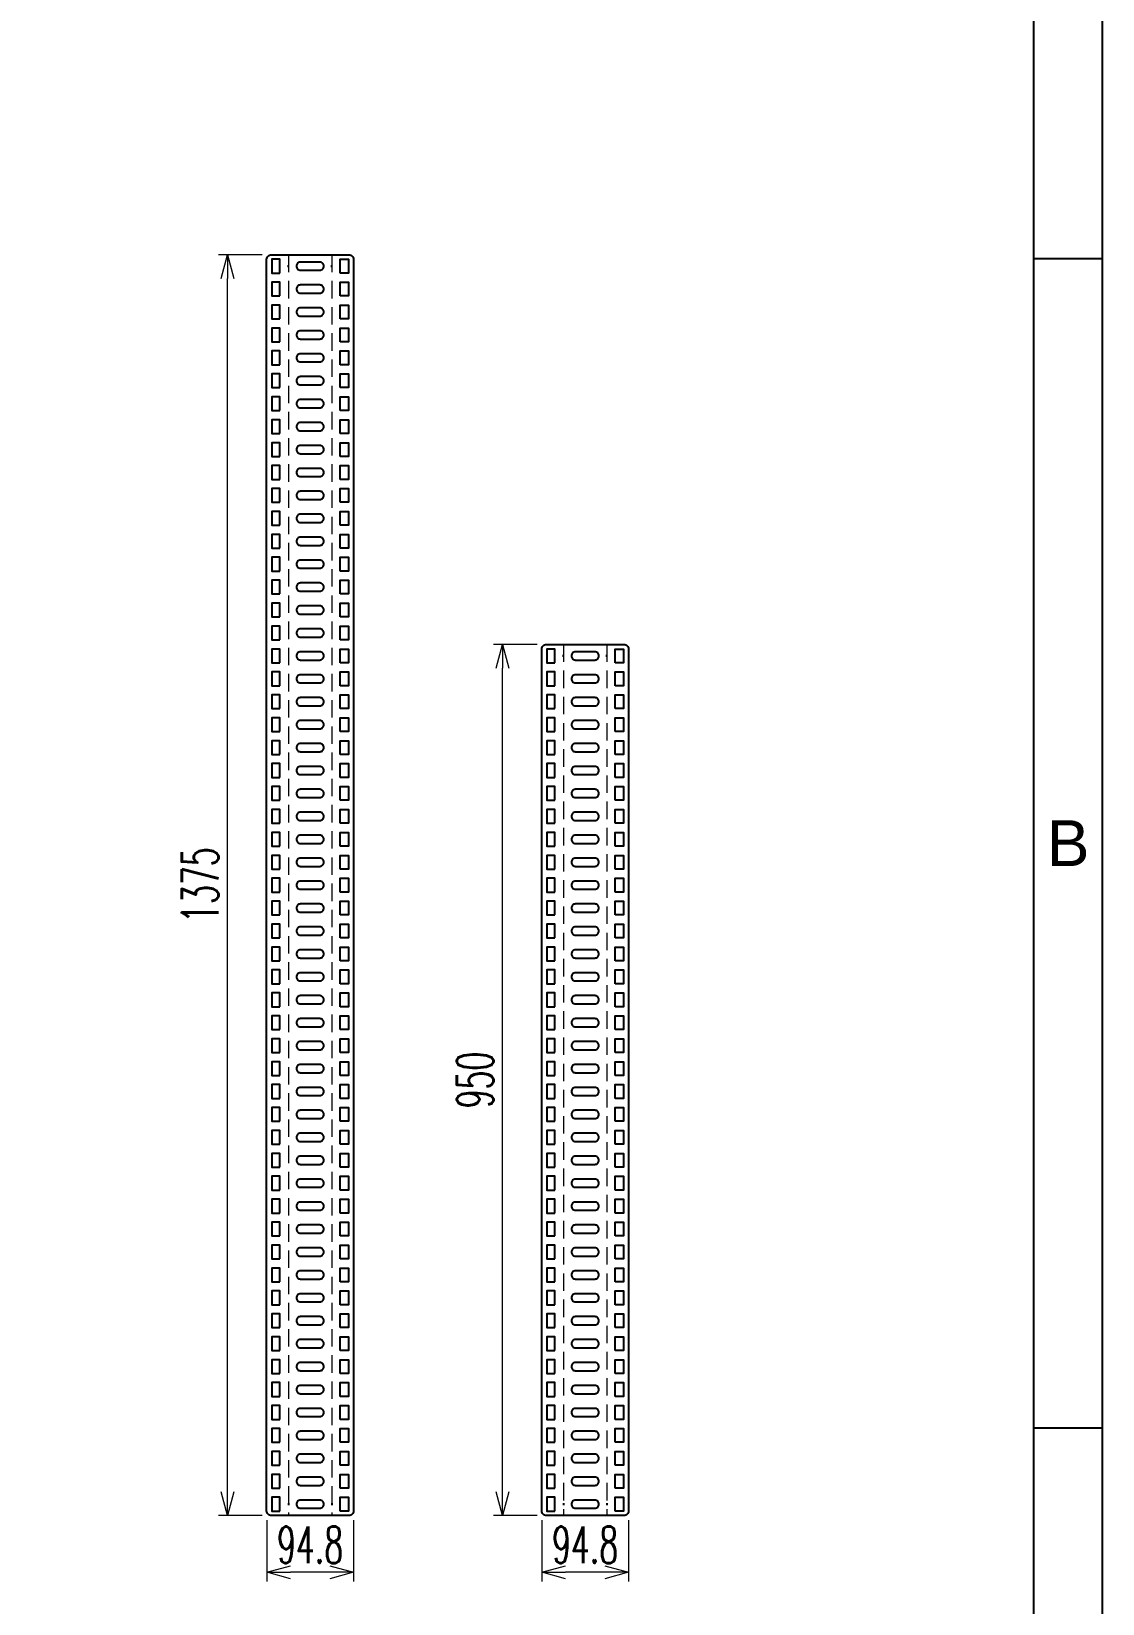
# Model space of a CAD drawing. Header units: millimetres. Extents: x 173893 to 258446, y -176540 to -123824.
# Drawn here: x 251677 to 252846, y -141150 to -139435 of the extents above; entities that cross this region are included whole.
import ezdxf
from ezdxf.enums import TextEntityAlignment as Align

# ---------------------------------------------------------------- set-up
doc = ezdxf.new("R2010")
doc.units = ezdxf.units.MM
doc.header["$LTSCALE"] = 3
doc.linetypes.add('HIDDEN', pattern=[9.525, 6.35, -3.175])
for name, color, linetype in [('@.DM. NÉT CHÍNH', 7, 'Continuous'), ('@.TEXT', 7, 'Continuous'), ('@.VISIBLE', 7, 'Continuous'), ('dim', 7, 'Continuous')]:
    doc.layers.add(name, color=color, linetype=linetype)
doc.layers.add('@.DM. NÉT ĐỨT', color=8, linetype='HIDDEN', lineweight=9)
doc.styles.add('Ann_w01', font='romans.shx', dxfattribs={"width": 0.6, "bigfont": 'chineset.shx'})
doc.styles.add('Arial', font='arial.ttf')
doc.dimstyles.new('Dim 01_SC20', dxfattribs={"dimscale": 20, "dimtxt": 2, "dimasz": 1.3, "dimexe": 0.5, "dimexo": 0.5, "dimgap": 0.5, "dimtad": 1, "dimdec": 1, "dimzin": 12, "dimdsep": 46, "dimtxsty": 'Ann_w01', "dimblk": 'OPEN30', "dimcen": 1.5, "dimclrd": 6, "dimclre": 6, "dimclrt": 3, "dimadec": 1, "dimazin": 3, "dimtm": 1e-09, "dimtfac": 1, "dimtdec": 1, "dimtix": 1, "dimtmove": 0, "dimatfit": 3, "dimldrblk": 'OPEN30', "dimfxl": 1, "dimtolj": 1, "dimlwd": 0, "dimlwe": 0, "dimarcsym": 0})

# ---------------------------------------------------------------- blocks, each defined once
blk = doc.blocks.new('_Open30')
at = {"color": 0, "linetype": 'ByBlock', "lineweight": -2}
for p, q in [((-1, 0.268), (0, 0)), ((0, 0), (-1, -0.268)), ((0, 0), (-1, 0))]:
    blk.add_line(p, q, dxfattribs=at)
blk = doc.blocks.new('*D575')
at = {"layer": 'Defpoints', "color": 0, "transparency": 16777216}
for p in [(252234, -141048.9), (252328.8, -141048.9), (252234, -141115.7)]:
    blk.add_point(p, dxfattribs=at)
at = {"layer": 'dim', "color": 6, "lineweight": 0, "transparency": 16777216}
for p, q in [((252234, -141058.9), (252234, -141125.7)), ((252328.8, -141058.9), (252328.8, -141125.7)), ((252302.8, -141115.7), (252260, -141115.7))]:
    blk.add_line(p, q, dxfattribs=at)
at = {"layer": 'dim', "color": 6, "lineweight": 0, "transparency": 16777216, "xscale": 26, "yscale": 26, "zscale": 26, "rotation": 180}
blk.add_blockref('_Open30', (252234, -141115.7), dxfattribs=at)
at = {"layer": 'dim', "color": 6, "lineweight": 0, "transparency": 16777216, "xscale": 26, "yscale": 26, "zscale": 26}
blk.add_blockref('_Open30', (252328.8, -141115.7), dxfattribs=at)
at = {"layer": 'dim', "color": 3, "transparency": 16777216, "insert": (252281.4, -141085.7), "char_height": 40, "attachment_point": 5, "style": 'Ann_w01'}
blk.add_mtext('\\A1;94.8', dxfattribs=at)
blk = doc.blocks.new('*D576')
at = {"layer": 'Defpoints', "color": 0, "transparency": 16777216}
for p in [(252191.3, -140103.9), (252239, -140103.9), (252239, -141053.9)]:
    blk.add_point(p, dxfattribs=at)
at = {"layer": 'dim', "color": 6, "lineweight": 0, "transparency": 16777216}
for p, q in [((252229, -140103.9), (252181.3, -140103.9)), ((252191.3, -141027.9), (252191.3, -140129.9)), ((252229, -141053.9), (252181.3, -141053.9))]:
    blk.add_line(p, q, dxfattribs=at)
at = {"layer": 'dim', "color": 6, "lineweight": 0, "transparency": 16777216, "xscale": 26, "yscale": 26, "zscale": 26}
for p, rotation in [((252191.3, -140103.9), 90), ((252191.3, -141053.9), 270)]:
    blk.add_blockref('_Open30', p, dxfattribs=dict(at, rotation=rotation))
at = {"layer": 'dim', "color": 3, "transparency": 16777216, "insert": (252161.3, -140578.9), "char_height": 40, "attachment_point": 5, "rotation": 90, "style": 'Ann_w01'}
blk.add_mtext('\\A1;950', dxfattribs=at)
blk = doc.blocks.new('*D579')
at = {"layer": 'Defpoints', "color": 0, "transparency": 16777216}
for p in [(251934, -141048.9), (252028.8, -141048.9), (251934, -141115.7)]:
    blk.add_point(p, dxfattribs=at)
at = {"layer": 'dim', "color": 6, "lineweight": 0, "transparency": 16777216}
for p, q in [((251934, -141058.9), (251934, -141125.7)), ((252028.8, -141058.9), (252028.8, -141125.7)), ((252002.8, -141115.7), (251960, -141115.7))]:
    blk.add_line(p, q, dxfattribs=at)
at = {"layer": 'dim', "color": 6, "lineweight": 0, "transparency": 16777216, "xscale": 26, "yscale": 26, "zscale": 26, "rotation": 180}
blk.add_blockref('_Open30', (251934, -141115.7), dxfattribs=at)
at = {"layer": 'dim', "color": 6, "lineweight": 0, "transparency": 16777216, "xscale": 26, "yscale": 26, "zscale": 26}
blk.add_blockref('_Open30', (252028.8, -141115.7), dxfattribs=at)
at = {"layer": 'dim', "color": 3, "transparency": 16777216, "insert": (251981.4, -141085.7), "char_height": 40, "attachment_point": 5, "style": 'Ann_w01'}
blk.add_mtext('\\A1;94.8', dxfattribs=at)
blk = doc.blocks.new('*D580')
at = {"layer": 'Defpoints', "color": 0, "transparency": 16777216}
for p in [(251891.3, -139678.9), (251939, -139678.9), (251939, -141053.9)]:
    blk.add_point(p, dxfattribs=at)
at = {"layer": 'dim', "color": 6, "lineweight": 0, "transparency": 16777216}
for p, q in [((251929, -139678.9), (251881.3, -139678.9)), ((251891.3, -141027.9), (251891.3, -139704.9)), ((251929, -141053.9), (251881.3, -141053.9))]:
    blk.add_line(p, q, dxfattribs=at)
at = {"layer": 'dim', "color": 6, "lineweight": 0, "transparency": 16777216, "xscale": 26, "yscale": 26, "zscale": 26}
for p, rotation in [((251891.3, -139678.9), 90), ((251891.3, -141053.9), 270)]:
    blk.add_blockref('_Open30', p, dxfattribs=dict(at, rotation=rotation))
at = {"layer": 'dim', "color": 3, "transparency": 16777216, "insert": (251861.3, -140366.4), "char_height": 40, "attachment_point": 5, "rotation": 90, "style": 'Ann_w01'}
blk.add_mtext('\\A1;1375', dxfattribs=at)
blk = doc.blocks.new('KHUNG BAN VE (Made by Tung)')
at = {"layer": '@.VISIBLE', "color": 8}
for p, q in [((294, 156), (297, 156)), ((294, 105), (297, 105))]:
    blk.add_line(p, q, dxfattribs=at)
for points in [[(0, 0), (297, 0), (297, 210), (0, 210)], [(3, 3), (294, 3), (294, 207), (3, 207)]]:
    blk.add_lwpolyline(points, close=True, dxfattribs=at)
at = {"layer": '@.TEXT', "color": 1, "style": 'Arial'}
blk.add_text('B', height=2, dxfattribs=at).set_placement((295.5, 130.5), align=Align.MIDDLE_CENTER)
for tag, height, p in [('DESIGNER_NAME', 2, (38, 15.5)), ('PROJECT_CODE', 2, (258.5, 15.5)), ('SCALE', 2, (289, 15.5)), ('APPROVED_NAME', 2, (38, 10.5)), ('CUSTOMER_NAME', 2, (258.5, 10.5)), ('PAGE', 2, (289, 10.5)), ('DRAWING_NAME', 4, (173, 8)), ('TOTAL', 2, (289, 5.5))]:
    blk.add_attdef(tag, text='', height=height, dxfattribs=at).set_placement(p, align=Align.MIDDLE_CENTER)

msp = doc.modelspace()

# ---------------------------------------------------------------- linework, layer by layer
at = {"layer": '@.DM. NÉT CHÍNH', "color": 1}
for p, q in [((251957.68, -139692.4), (251957.68, -139690.4)), ((252005.08, -139692.4), (252005.08, -139690.4)), ((252257.7, -140117.4), (252257.7, -140115.4)), ((252305.1, -140117.4), (252305.1, -140115.4)), ((251957.68, -141040.4), (251957.68, -141042.4)), ((252005.08, -141040.4), (252005.08, -141042.4)), ((252257.7, -141040.4), (252257.7, -141042.4)), ((252305.1, -141040.4), (252305.1, -141042.4))]:
    msp.add_line(p, q, dxfattribs=at)
at = {"layer": '@.DM. NÉT CHÍNH'}
for points in [[(252023.78, -141053.9), (251938.98, -141053.9, -0.4142136), (251933.98, -141048.9), (251933.98, -139683.9, -0.4142136), (251938.98, -139678.9), (252023.78, -139678.9, -0.4142136), (252028.78, -139683.9), (252028.78, -141048.9, -0.4142136)], [(251970.88, -139695.9), (251991.88, -139695.9, 0.4142136), (251996.38, -139691.4), (251996.38, -139691.4, 0.4142136), (251991.88, -139686.9), (251970.88, -139686.9, 0.4142136), (251966.38, -139691.4), (251966.38, -139691.4, 0.4142136)], [(251970.88, -139720.9), (251991.88, -139720.9, 0.4142136), (251996.38, -139716.4), (251996.38, -139716.4, 0.4142136), (251991.88, -139711.9), (251970.88, -139711.9, 0.4142136), (251966.38, -139716.4), (251966.38, -139716.4, 0.4142136)], [(251970.88, -139745.9), (251991.88, -139745.9, 0.4142136), (251996.38, -139741.4), (251996.38, -139741.4, 0.4142136), (251991.88, -139736.9), (251970.88, -139736.9, 0.4142136), (251966.38, -139741.4), (251966.38, -139741.4, 0.4142136)], [(251970.88, -139770.9), (251991.88, -139770.9, 0.4142136), (251996.38, -139766.4), (251996.38, -139766.4, 0.4142136), (251991.88, -139761.9), (251970.88, -139761.9, 0.4142136), (251966.38, -139766.4), (251966.38, -139766.4, 0.4142136)], [(251970.88, -139795.9), (251991.88, -139795.9, 0.4142136), (251996.38, -139791.4), (251996.38, -139791.4, 0.4142136), (251991.88, -139786.9), (251970.88, -139786.9, 0.4142136), (251966.38, -139791.4), (251966.38, -139791.4, 0.4142136)], [(251970.88, -139820.9), (251991.88, -139820.9, 0.4142136), (251996.38, -139816.4), (251996.38, -139816.4, 0.4142136), (251991.88, -139811.9), (251970.88, -139811.9, 0.4142136), (251966.38, -139816.4), (251966.38, -139816.4, 0.4142136)], [(251970.88, -139845.9), (251991.88, -139845.9, 0.4142136), (251996.38, -139841.4), (251996.38, -139841.4, 0.4142136), (251991.88, -139836.9), (251970.88, -139836.9, 0.4142136), (251966.38, -139841.4), (251966.38, -139841.4, 0.4142136)], [(251970.88, -139870.9), (251991.88, -139870.9, 0.4142136), (251996.38, -139866.4), (251996.38, -139866.4, 0.4142136), (251991.88, -139861.9), (251970.88, -139861.9, 0.4142136), (251966.38, -139866.4), (251966.38, -139866.4, 0.4142136)], [(251970.88, -139895.9), (251991.88, -139895.9, 0.4142136), (251996.38, -139891.4), (251996.38, -139891.4, 0.4142136), (251991.88, -139886.9), (251970.88, -139886.9, 0.4142136), (251966.38, -139891.4), (251966.38, -139891.4, 0.4142136)], [(251970.88, -139920.9), (251991.88, -139920.9, 0.4142136), (251996.38, -139916.4), (251996.38, -139916.4, 0.4142136), (251991.88, -139911.9), (251970.88, -139911.9, 0.4142136), (251966.38, -139916.4), (251966.38, -139916.4, 0.4142136)], [(251970.88, -139945.9), (251991.88, -139945.9, 0.4142136), (251996.38, -139941.4), (251996.38, -139941.4, 0.4142136), (251991.88, -139936.9), (251970.88, -139936.9, 0.4142136), (251966.38, -139941.4), (251966.38, -139941.4, 0.4142136)], [(251970.88, -139970.9), (251991.88, -139970.9, 0.4142136), (251996.38, -139966.4), (251996.38, -139966.4, 0.4142136), (251991.88, -139961.9), (251970.88, -139961.9, 0.4142136), (251966.38, -139966.4), (251966.38, -139966.4, 0.4142136)], [(251970.88, -139995.9), (251991.88, -139995.9, 0.4142136), (251996.38, -139991.4), (251996.38, -139991.4, 0.4142136), (251991.88, -139986.9), (251970.88, -139986.9, 0.4142136), (251966.38, -139991.4), (251966.38, -139991.4, 0.4142136)], [(251970.88, -140020.9), (251991.88, -140020.9, 0.4142136), (251996.38, -140016.4), (251996.38, -140016.4, 0.4142136), (251991.88, -140011.9), (251970.88, -140011.9, 0.4142136), (251966.38, -140016.4), (251966.38, -140016.4, 0.4142136)], [(251970.88, -140045.9), (251991.88, -140045.9, 0.4142136), (251996.38, -140041.4), (251996.38, -140041.4, 0.4142136), (251991.88, -140036.9), (251970.88, -140036.9, 0.4142136), (251966.38, -140041.4), (251966.38, -140041.4, 0.4142136)], [(251970.88, -140070.9), (251991.88, -140070.9, 0.4142136), (251996.38, -140066.4), (251996.38, -140066.4, 0.4142136), (251991.88, -140061.9), (251970.88, -140061.9, 0.4142136), (251966.38, -140066.4), (251966.38, -140066.4, 0.4142136)], [(251970.88, -140095.9), (251991.88, -140095.9, 0.4142136), (251996.38, -140091.4), (251996.38, -140091.4, 0.4142136), (251991.88, -140086.9), (251970.88, -140086.9, 0.4142136), (251966.38, -140091.4), (251966.38, -140091.4, 0.4142136)], [(252323.8, -141053.9), (252239, -141053.9, -0.4142136), (252234, -141048.9), (252234, -140108.9, -0.4142136), (252239, -140103.9), (252323.8, -140103.9, -0.4142136), (252328.8, -140108.9), (252328.8, -141048.9, -0.4142136)], [(251970.88, -140120.9), (251991.88, -140120.9, 0.4142136), (251996.38, -140116.4), (251996.38, -140116.4, 0.4142136), (251991.88, -140111.9), (251970.88, -140111.9, 0.4142136), (251966.38, -140116.4), (251966.38, -140116.4, 0.4142136)], [(252270.9, -140120.9), (252291.9, -140120.9, 0.4142136), (252296.4, -140116.4), (252296.4, -140116.4, 0.4142136), (252291.9, -140111.9), (252270.9, -140111.9, 0.4142136), (252266.4, -140116.4), (252266.4, -140116.4, 0.4142136)], [(251970.88, -140145.9), (251991.88, -140145.9, 0.4142136), (251996.38, -140141.4), (251996.38, -140141.4, 0.4142136), (251991.88, -140136.9), (251970.88, -140136.9, 0.4142136), (251966.38, -140141.4), (251966.38, -140141.4, 0.4142136)], [(252270.9, -140145.9), (252291.9, -140145.9, 0.4142136), (252296.4, -140141.4), (252296.4, -140141.4, 0.4142136), (252291.9, -140136.9), (252270.9, -140136.9, 0.4142136), (252266.4, -140141.4), (252266.4, -140141.4, 0.4142136)], [(251970.88, -140170.9), (251991.88, -140170.9, 0.4142136), (251996.38, -140166.4), (251996.38, -140166.4, 0.4142136), (251991.88, -140161.9), (251970.88, -140161.9, 0.4142136), (251966.38, -140166.4), (251966.38, -140166.4, 0.4142136)], [(252270.9, -140170.9), (252291.9, -140170.9, 0.4142136), (252296.4, -140166.4), (252296.4, -140166.4, 0.4142136), (252291.9, -140161.9), (252270.9, -140161.9, 0.4142136), (252266.4, -140166.4), (252266.4, -140166.4, 0.4142136)], [(251970.88, -140195.9), (251991.88, -140195.9, 0.4142136), (251996.38, -140191.4), (251996.38, -140191.4, 0.4142136), (251991.88, -140186.9), (251970.88, -140186.9, 0.4142136), (251966.38, -140191.4), (251966.38, -140191.4, 0.4142136)], [(252270.9, -140195.9), (252291.9, -140195.9, 0.4142136), (252296.4, -140191.4), (252296.4, -140191.4, 0.4142136), (252291.9, -140186.9), (252270.9, -140186.9, 0.4142136), (252266.4, -140191.4), (252266.4, -140191.4, 0.4142136)], [(251970.88, -140220.9), (251991.88, -140220.9, 0.4142136), (251996.38, -140216.4), (251996.38, -140216.4, 0.4142136), (251991.88, -140211.9), (251970.88, -140211.9, 0.4142136), (251966.38, -140216.4), (251966.38, -140216.4, 0.4142136)], [(252270.9, -140220.9), (252291.9, -140220.9, 0.4142136), (252296.4, -140216.4), (252296.4, -140216.4, 0.4142136), (252291.9, -140211.9), (252270.9, -140211.9, 0.4142136), (252266.4, -140216.4), (252266.4, -140216.4, 0.4142136)], [(251970.88, -140245.9), (251991.88, -140245.9, 0.4142136), (251996.38, -140241.4), (251996.38, -140241.4, 0.4142136), (251991.88, -140236.9), (251970.88, -140236.9, 0.4142136), (251966.38, -140241.4), (251966.38, -140241.4, 0.4142136)], [(252270.9, -140245.9), (252291.9, -140245.9, 0.4142136), (252296.4, -140241.4), (252296.4, -140241.4, 0.4142136), (252291.9, -140236.9), (252270.9, -140236.9, 0.4142136), (252266.4, -140241.4), (252266.4, -140241.4, 0.4142136)], [(251970.88, -140270.9), (251991.88, -140270.9, 0.4142136), (251996.38, -140266.4), (251996.38, -140266.4, 0.4142136), (251991.88, -140261.9), (251970.88, -140261.9, 0.4142136), (251966.38, -140266.4), (251966.38, -140266.4, 0.4142136)], [(252270.9, -140270.9), (252291.9, -140270.9, 0.4142136), (252296.4, -140266.4), (252296.4, -140266.4, 0.4142136), (252291.9, -140261.9), (252270.9, -140261.9, 0.4142136), (252266.4, -140266.4), (252266.4, -140266.4, 0.4142136)], [(251970.88, -140295.9), (251991.88, -140295.9, 0.4142136), (251996.38, -140291.4), (251996.38, -140291.4, 0.4142136), (251991.88, -140286.9), (251970.88, -140286.9, 0.4142136), (251966.38, -140291.4), (251966.38, -140291.4, 0.4142136)], [(252270.9, -140295.9), (252291.9, -140295.9, 0.4142136), (252296.4, -140291.4), (252296.4, -140291.4, 0.4142136), (252291.9, -140286.9), (252270.9, -140286.9, 0.4142136), (252266.4, -140291.4), (252266.4, -140291.4, 0.4142136)], [(251970.88, -140320.9), (251991.88, -140320.9, 0.4142136), (251996.38, -140316.4), (251996.38, -140316.4, 0.4142136), (251991.88, -140311.9), (251970.88, -140311.9, 0.4142136), (251966.38, -140316.4), (251966.38, -140316.4, 0.4142136)], [(252270.9, -140320.9), (252291.9, -140320.9, 0.4142136), (252296.4, -140316.4), (252296.4, -140316.4, 0.4142136), (252291.9, -140311.9), (252270.9, -140311.9, 0.4142136), (252266.4, -140316.4), (252266.4, -140316.4, 0.4142136)], [(251970.88, -140345.9), (251991.88, -140345.9, 0.4142136), (251996.38, -140341.4), (251996.38, -140341.4, 0.4142136), (251991.88, -140336.9), (251970.88, -140336.9, 0.4142136), (251966.38, -140341.4), (251966.38, -140341.4, 0.4142136)], [(252270.9, -140345.9), (252291.9, -140345.9, 0.4142136), (252296.4, -140341.4), (252296.4, -140341.4, 0.4142136), (252291.9, -140336.9), (252270.9, -140336.9, 0.4142136), (252266.4, -140341.4), (252266.4, -140341.4, 0.4142136)], [(251970.88, -140370.9), (251991.88, -140370.9, 0.4142136), (251996.38, -140366.4), (251996.38, -140366.4, 0.4142136), (251991.88, -140361.9), (251970.88, -140361.9, 0.4142136), (251966.38, -140366.4), (251966.38, -140366.4, 0.4142136)], [(252270.9, -140370.9), (252291.9, -140370.9, 0.4142136), (252296.4, -140366.4), (252296.4, -140366.4, 0.4142136), (252291.9, -140361.9), (252270.9, -140361.9, 0.4142136), (252266.4, -140366.4), (252266.4, -140366.4, 0.4142136)], [(251970.88, -140395.9), (251991.88, -140395.9, 0.4142136), (251996.38, -140391.4), (251996.38, -140391.4, 0.4142136), (251991.88, -140386.9), (251970.88, -140386.9, 0.4142136), (251966.38, -140391.4), (251966.38, -140391.4, 0.4142136)], [(252270.9, -140395.9), (252291.9, -140395.9, 0.4142136), (252296.4, -140391.4), (252296.4, -140391.4, 0.4142136), (252291.9, -140386.9), (252270.9, -140386.9, 0.4142136), (252266.4, -140391.4), (252266.4, -140391.4, 0.4142136)], [(251970.88, -140420.9), (251991.88, -140420.9, 0.4142136), (251996.38, -140416.4), (251996.38, -140416.4, 0.4142136), (251991.88, -140411.9), (251970.88, -140411.9, 0.4142136), (251966.38, -140416.4), (251966.38, -140416.4, 0.4142136)], [(252270.9, -140420.9), (252291.9, -140420.9, 0.4142136), (252296.4, -140416.4), (252296.4, -140416.4, 0.4142136), (252291.9, -140411.9), (252270.9, -140411.9, 0.4142136), (252266.4, -140416.4), (252266.4, -140416.4, 0.4142136)], [(251970.88, -140445.9), (251991.88, -140445.9, 0.4142136), (251996.38, -140441.4), (251996.38, -140441.4, 0.4142136), (251991.88, -140436.9), (251970.88, -140436.9, 0.4142136), (251966.38, -140441.4), (251966.38, -140441.4, 0.4142136)], [(252270.9, -140445.9), (252291.9, -140445.9, 0.4142136), (252296.4, -140441.4), (252296.4, -140441.4, 0.4142136), (252291.9, -140436.9), (252270.9, -140436.9, 0.4142136), (252266.4, -140441.4), (252266.4, -140441.4, 0.4142136)], [(251970.88, -140470.9), (251991.88, -140470.9, 0.4142136), (251996.38, -140466.4), (251996.38, -140466.4, 0.4142136), (251991.88, -140461.9), (251970.88, -140461.9, 0.4142136), (251966.38, -140466.4), (251966.38, -140466.4, 0.4142136)], [(252270.9, -140470.9), (252291.9, -140470.9, 0.4142136), (252296.4, -140466.4), (252296.4, -140466.4, 0.4142136), (252291.9, -140461.9), (252270.9, -140461.9, 0.4142136), (252266.4, -140466.4), (252266.4, -140466.4, 0.4142136)], [(251970.88, -140495.9), (251991.88, -140495.9, 0.4142136), (251996.38, -140491.4), (251996.38, -140491.4, 0.4142136), (251991.88, -140486.9), (251970.88, -140486.9, 0.4142136), (251966.38, -140491.4), (251966.38, -140491.4, 0.4142136)], [(252270.9, -140495.9), (252291.9, -140495.9, 0.4142136), (252296.4, -140491.4), (252296.4, -140491.4, 0.4142136), (252291.9, -140486.9), (252270.9, -140486.9, 0.4142136), (252266.4, -140491.4), (252266.4, -140491.4, 0.4142136)], [(251970.88, -140520.9), (251991.88, -140520.9, 0.4142136), (251996.38, -140516.4), (251996.38, -140516.4, 0.4142136), (251991.88, -140511.9), (251970.88, -140511.9, 0.4142136), (251966.38, -140516.4), (251966.38, -140516.4, 0.4142136)], [(252270.9, -140520.9), (252291.9, -140520.9, 0.4142136), (252296.4, -140516.4), (252296.4, -140516.4, 0.4142136), (252291.9, -140511.9), (252270.9, -140511.9, 0.4142136), (252266.4, -140516.4), (252266.4, -140516.4, 0.4142136)], [(251970.88, -140545.9), (251991.88, -140545.9, 0.4142136), (251996.38, -140541.4), (251996.38, -140541.4, 0.4142136), (251991.88, -140536.9), (251970.88, -140536.9, 0.4142136), (251966.38, -140541.4), (251966.38, -140541.4, 0.4142136)], [(252270.9, -140545.9), (252291.9, -140545.9, 0.4142136), (252296.4, -140541.4), (252296.4, -140541.4, 0.4142136), (252291.9, -140536.9), (252270.9, -140536.9, 0.4142136), (252266.4, -140541.4), (252266.4, -140541.4, 0.4142136)], [(251970.88, -140570.9), (251991.88, -140570.9, 0.4142136), (251996.38, -140566.4), (251996.38, -140566.4, 0.4142136), (251991.88, -140561.9), (251970.88, -140561.9, 0.4142136), (251966.38, -140566.4), (251966.38, -140566.4, 0.4142136)], [(252270.9, -140570.9), (252291.9, -140570.9, 0.4142136), (252296.4, -140566.4), (252296.4, -140566.4, 0.4142136), (252291.9, -140561.9), (252270.9, -140561.9, 0.4142136), (252266.4, -140566.4), (252266.4, -140566.4, 0.4142136)], [(251970.88, -140595.9), (251991.88, -140595.9, 0.4142136), (251996.38, -140591.4), (251996.38, -140591.4, 0.4142136), (251991.88, -140586.9), (251970.88, -140586.9, 0.4142136), (251966.38, -140591.4), (251966.38, -140591.4, 0.4142136)], [(252270.9, -140595.9), (252291.9, -140595.9, 0.4142136), (252296.4, -140591.4), (252296.4, -140591.4, 0.4142136), (252291.9, -140586.9), (252270.9, -140586.9, 0.4142136), (252266.4, -140591.4), (252266.4, -140591.4, 0.4142136)], [(251970.88, -140620.9), (251991.88, -140620.9, 0.4142136), (251996.38, -140616.4), (251996.38, -140616.4, 0.4142136), (251991.88, -140611.9), (251970.88, -140611.9, 0.4142136), (251966.38, -140616.4), (251966.38, -140616.4, 0.4142136)], [(252270.9, -140620.9), (252291.9, -140620.9, 0.4142136), (252296.4, -140616.4), (252296.4, -140616.4, 0.4142136), (252291.9, -140611.9), (252270.9, -140611.9, 0.4142136), (252266.4, -140616.4), (252266.4, -140616.4, 0.4142136)], [(251970.88, -140645.9), (251991.88, -140645.9, 0.4142136), (251996.38, -140641.4), (251996.38, -140641.4, 0.4142136), (251991.88, -140636.9), (251970.88, -140636.9, 0.4142136), (251966.38, -140641.4), (251966.38, -140641.4, 0.4142136)], [(252270.9, -140645.9), (252291.9, -140645.9, 0.4142136), (252296.4, -140641.4), (252296.4, -140641.4, 0.4142136), (252291.9, -140636.9), (252270.9, -140636.9, 0.4142136), (252266.4, -140641.4), (252266.4, -140641.4, 0.4142136)], [(251970.88, -140670.9), (251991.88, -140670.9, 0.4142136), (251996.38, -140666.4), (251996.38, -140666.4, 0.4142136), (251991.88, -140661.9), (251970.88, -140661.9, 0.4142136), (251966.38, -140666.4), (251966.38, -140666.4, 0.4142136)], [(252270.9, -140670.9), (252291.9, -140670.9, 0.4142136), (252296.4, -140666.4), (252296.4, -140666.4, 0.4142136), (252291.9, -140661.9), (252270.9, -140661.9, 0.4142136), (252266.4, -140666.4), (252266.4, -140666.4, 0.4142136)], [(251970.88, -140695.9), (251991.88, -140695.9, 0.4142136), (251996.38, -140691.4), (251996.38, -140691.4, 0.4142136), (251991.88, -140686.9), (251970.88, -140686.9, 0.4142136), (251966.38, -140691.4), (251966.38, -140691.4, 0.4142136)], [(252270.9, -140695.9), (252291.9, -140695.9, 0.4142136), (252296.4, -140691.4), (252296.4, -140691.4, 0.4142136), (252291.9, -140686.9), (252270.9, -140686.9, 0.4142136), (252266.4, -140691.4), (252266.4, -140691.4, 0.4142136)], [(251970.88, -140720.9), (251991.88, -140720.9, 0.4142136), (251996.38, -140716.4), (251996.38, -140716.4, 0.4142136), (251991.88, -140711.9), (251970.88, -140711.9, 0.4142136), (251966.38, -140716.4), (251966.38, -140716.4, 0.4142136)], [(252270.9, -140720.9), (252291.9, -140720.9, 0.4142136), (252296.4, -140716.4), (252296.4, -140716.4, 0.4142136), (252291.9, -140711.9), (252270.9, -140711.9, 0.4142136), (252266.4, -140716.4), (252266.4, -140716.4, 0.4142136)], [(251970.88, -140745.9), (251991.88, -140745.9, 0.4142136), (251996.38, -140741.4), (251996.38, -140741.4, 0.4142136), (251991.88, -140736.9), (251970.88, -140736.9, 0.4142136), (251966.38, -140741.4), (251966.38, -140741.4, 0.4142136)], [(252270.9, -140745.9), (252291.9, -140745.9, 0.4142136), (252296.4, -140741.4), (252296.4, -140741.4, 0.4142136), (252291.9, -140736.9), (252270.9, -140736.9, 0.4142136), (252266.4, -140741.4), (252266.4, -140741.4, 0.4142136)], [(251970.88, -140770.9), (251991.88, -140770.9, 0.4142136), (251996.38, -140766.4), (251996.38, -140766.4, 0.4142136), (251991.88, -140761.9), (251970.88, -140761.9, 0.4142136), (251966.38, -140766.4), (251966.38, -140766.4, 0.4142136)], [(252270.9, -140770.9), (252291.9, -140770.9, 0.4142136), (252296.4, -140766.4), (252296.4, -140766.4, 0.4142136), (252291.9, -140761.9), (252270.9, -140761.9, 0.4142136), (252266.4, -140766.4), (252266.4, -140766.4, 0.4142136)], [(251970.88, -140795.9), (251991.88, -140795.9, 0.4142136), (251996.38, -140791.4), (251996.38, -140791.4, 0.4142136), (251991.88, -140786.9), (251970.88, -140786.9, 0.4142136), (251966.38, -140791.4), (251966.38, -140791.4, 0.4142136)], [(252270.9, -140795.9), (252291.9, -140795.9, 0.4142136), (252296.4, -140791.4), (252296.4, -140791.4, 0.4142136), (252291.9, -140786.9), (252270.9, -140786.9, 0.4142136), (252266.4, -140791.4), (252266.4, -140791.4, 0.4142136)], [(251970.88, -140820.9), (251991.88, -140820.9, 0.4142136), (251996.38, -140816.4), (251996.38, -140816.4, 0.4142136), (251991.88, -140811.9), (251970.88, -140811.9, 0.4142136), (251966.38, -140816.4), (251966.38, -140816.4, 0.4142136)], [(252270.9, -140820.9), (252291.9, -140820.9, 0.4142136), (252296.4, -140816.4), (252296.4, -140816.4, 0.4142136), (252291.9, -140811.9), (252270.9, -140811.9, 0.4142136), (252266.4, -140816.4), (252266.4, -140816.4, 0.4142136)], [(251970.88, -140845.9), (251991.88, -140845.9, 0.4142136), (251996.38, -140841.4), (251996.38, -140841.4, 0.4142136), (251991.88, -140836.9), (251970.88, -140836.9, 0.4142136), (251966.38, -140841.4), (251966.38, -140841.4, 0.4142136)], [(252270.9, -140845.9), (252291.9, -140845.9, 0.4142136), (252296.4, -140841.4), (252296.4, -140841.4, 0.4142136), (252291.9, -140836.9), (252270.9, -140836.9, 0.4142136), (252266.4, -140841.4), (252266.4, -140841.4, 0.4142136)], [(251970.88, -140870.9), (251991.88, -140870.9, 0.4142136), (251996.38, -140866.4), (251996.38, -140866.4, 0.4142136), (251991.88, -140861.9), (251970.88, -140861.9, 0.4142136), (251966.38, -140866.4), (251966.38, -140866.4, 0.4142136)], [(252270.9, -140870.9), (252291.9, -140870.9, 0.4142136), (252296.4, -140866.4), (252296.4, -140866.4, 0.4142136), (252291.9, -140861.9), (252270.9, -140861.9, 0.4142136), (252266.4, -140866.4), (252266.4, -140866.4, 0.4142136)], [(251970.88, -140895.9), (251991.88, -140895.9, 0.4142136), (251996.38, -140891.4), (251996.38, -140891.4, 0.4142136), (251991.88, -140886.9), (251970.88, -140886.9, 0.4142136), (251966.38, -140891.4), (251966.38, -140891.4, 0.4142136)], [(252270.9, -140895.9), (252291.9, -140895.9, 0.4142136), (252296.4, -140891.4), (252296.4, -140891.4, 0.4142136), (252291.9, -140886.9), (252270.9, -140886.9, 0.4142136), (252266.4, -140891.4), (252266.4, -140891.4, 0.4142136)], [(251970.88, -140920.9), (251991.88, -140920.9, 0.4142136), (251996.38, -140916.4), (251996.38, -140916.4, 0.4142136), (251991.88, -140911.9), (251970.88, -140911.9, 0.4142136), (251966.38, -140916.4), (251966.38, -140916.4, 0.4142136)], [(252270.9, -140920.9), (252291.9, -140920.9, 0.4142136), (252296.4, -140916.4), (252296.4, -140916.4, 0.4142136), (252291.9, -140911.9), (252270.9, -140911.9, 0.4142136), (252266.4, -140916.4), (252266.4, -140916.4, 0.4142136)], [(251970.88, -140945.9), (251991.88, -140945.9, 0.4142136), (251996.38, -140941.4), (251996.38, -140941.4, 0.4142136), (251991.88, -140936.9), (251970.88, -140936.9, 0.4142136), (251966.38, -140941.4), (251966.38, -140941.4, 0.4142136)], [(252270.9, -140945.9), (252291.9, -140945.9, 0.4142136), (252296.4, -140941.4), (252296.4, -140941.4, 0.4142136), (252291.9, -140936.9), (252270.9, -140936.9, 0.4142136), (252266.4, -140941.4), (252266.4, -140941.4, 0.4142136)], [(251970.88, -140970.9), (251991.88, -140970.9, 0.4142136), (251996.38, -140966.4), (251996.38, -140966.4, 0.4142136), (251991.88, -140961.9), (251970.88, -140961.9, 0.4142136), (251966.38, -140966.4), (251966.38, -140966.4, 0.4142136)], [(252270.9, -140970.9), (252291.9, -140970.9, 0.4142136), (252296.4, -140966.4), (252296.4, -140966.4, 0.4142136), (252291.9, -140961.9), (252270.9, -140961.9, 0.4142136), (252266.4, -140966.4), (252266.4, -140966.4, 0.4142136)], [(251970.88, -140995.9), (251991.88, -140995.9, 0.4142136), (251996.38, -140991.4), (251996.38, -140991.4, 0.4142136), (251991.88, -140986.9), (251970.88, -140986.9, 0.4142136), (251966.38, -140991.4), (251966.38, -140991.4, 0.4142136)], [(252270.9, -140995.9), (252291.9, -140995.9, 0.4142136), (252296.4, -140991.4), (252296.4, -140991.4, 0.4142136), (252291.9, -140986.9), (252270.9, -140986.9, 0.4142136), (252266.4, -140991.4), (252266.4, -140991.4, 0.4142136)], [(251970.88, -141020.9), (251991.88, -141020.9, 0.4142136), (251996.38, -141016.4), (251996.38, -141016.4, 0.4142136), (251991.88, -141011.9), (251970.88, -141011.9, 0.4142136), (251966.38, -141016.4), (251966.38, -141016.4, 0.4142136)], [(252270.9, -141020.9), (252291.9, -141020.9, 0.4142136), (252296.4, -141016.4), (252296.4, -141016.4, 0.4142136), (252291.9, -141011.9), (252270.9, -141011.9, 0.4142136), (252266.4, -141016.4), (252266.4, -141016.4, 0.4142136)], [(251970.88, -141045.9), (251991.88, -141045.9, 0.4142136), (251996.38, -141041.4), (251996.38, -141041.4, 0.4142136), (251991.88, -141036.9), (251970.88, -141036.9, 0.4142136), (251966.38, -141041.4), (251966.38, -141041.4, 0.4142136)], [(252270.9, -141045.9), (252291.9, -141045.9, 0.4142136), (252296.4, -141041.4), (252296.4, -141041.4, 0.4142136), (252291.9, -141036.9), (252270.9, -141036.9, 0.4142136), (252266.4, -141041.4), (252266.4, -141041.4, 0.4142136)]]:
    msp.add_lwpolyline(points, format="xyb", close=True, dxfattribs=at)
for points in [[(251948.48, -139698.9), (251948.48, -139683.9), (251939.48, -139683.9), (251939.48, -139698.9)], [(252014.28, -139698.9), (252014.28, -139683.9), (252023.28, -139683.9), (252023.28, -139698.9)], [(251948.48, -139723.9), (251948.48, -139708.9), (251939.48, -139708.9), (251939.48, -139723.9)], [(252014.28, -139723.9), (252014.28, -139708.9), (252023.28, -139708.9), (252023.28, -139723.9)], [(251948.48, -139748.9), (251948.48, -139733.9), (251939.48, -139733.9), (251939.48, -139748.9)], [(252014.28, -139748.9), (252014.28, -139733.9), (252023.28, -139733.9), (252023.28, -139748.9)], [(251948.48, -139773.9), (251948.48, -139758.9), (251939.48, -139758.9), (251939.48, -139773.9)], [(252014.28, -139773.9), (252014.28, -139758.9), (252023.28, -139758.9), (252023.28, -139773.9)], [(251948.48, -139798.9), (251948.48, -139783.9), (251939.48, -139783.9), (251939.48, -139798.9)], [(252014.28, -139798.9), (252014.28, -139783.9), (252023.28, -139783.9), (252023.28, -139798.9)], [(251948.48, -139823.9), (251948.48, -139808.9), (251939.48, -139808.9), (251939.48, -139823.9)], [(252014.28, -139823.9), (252014.28, -139808.9), (252023.28, -139808.9), (252023.28, -139823.9)], [(251948.48, -139848.9), (251948.48, -139833.9), (251939.48, -139833.9), (251939.48, -139848.9)], [(252014.28, -139848.9), (252014.28, -139833.9), (252023.28, -139833.9), (252023.28, -139848.9)], [(251948.48, -139873.9), (251948.48, -139858.9), (251939.48, -139858.9), (251939.48, -139873.9)], [(252014.28, -139873.9), (252014.28, -139858.9), (252023.28, -139858.9), (252023.28, -139873.9)], [(251948.48, -139898.9), (251948.48, -139883.9), (251939.48, -139883.9), (251939.48, -139898.9)], [(252014.28, -139898.9), (252014.28, -139883.9), (252023.28, -139883.9), (252023.28, -139898.9)], [(251948.48, -139923.9), (251948.48, -139908.9), (251939.48, -139908.9), (251939.48, -139923.9)], [(252014.28, -139923.9), (252014.28, -139908.9), (252023.28, -139908.9), (252023.28, -139923.9)], [(251948.48, -139948.9), (251948.48, -139933.9), (251939.48, -139933.9), (251939.48, -139948.9)], [(252014.28, -139948.9), (252014.28, -139933.9), (252023.28, -139933.9), (252023.28, -139948.9)], [(251948.48, -139973.9), (251948.48, -139958.9), (251939.48, -139958.9), (251939.48, -139973.9)], [(252014.28, -139973.9), (252014.28, -139958.9), (252023.28, -139958.9), (252023.28, -139973.9)], [(251948.48, -139998.9), (251948.48, -139983.9), (251939.48, -139983.9), (251939.48, -139998.9)], [(252014.28, -139998.9), (252014.28, -139983.9), (252023.28, -139983.9), (252023.28, -139998.9)], [(251948.48, -140023.9), (251948.48, -140008.9), (251939.48, -140008.9), (251939.48, -140023.9)], [(252014.28, -140023.9), (252014.28, -140008.9), (252023.28, -140008.9), (252023.28, -140023.9)], [(251948.48, -140048.9), (251948.48, -140033.9), (251939.48, -140033.9), (251939.48, -140048.9)], [(252014.28, -140048.9), (252014.28, -140033.9), (252023.28, -140033.9), (252023.28, -140048.9)], [(251948.48, -140073.9), (251948.48, -140058.9), (251939.48, -140058.9), (251939.48, -140073.9)], [(252014.28, -140073.9), (252014.28, -140058.9), (252023.28, -140058.9), (252023.28, -140073.9)], [(251948.48, -140098.9), (251948.48, -140083.9), (251939.48, -140083.9), (251939.48, -140098.9)], [(252014.28, -140098.9), (252014.28, -140083.9), (252023.28, -140083.9), (252023.28, -140098.9)], [(251948.48, -140123.9), (251948.48, -140108.9), (251939.48, -140108.9), (251939.48, -140123.9)], [(252014.28, -140123.9), (252014.28, -140108.9), (252023.28, -140108.9), (252023.28, -140123.9)], [(252248.5, -140123.9), (252248.5, -140108.9), (252239.5, -140108.9), (252239.5, -140123.9)], [(252314.3, -140123.9), (252314.3, -140108.9), (252323.3, -140108.9), (252323.3, -140123.9)], [(251948.48, -140148.9), (251948.48, -140133.9), (251939.48, -140133.9), (251939.48, -140148.9)], [(252014.28, -140148.9), (252014.28, -140133.9), (252023.28, -140133.9), (252023.28, -140148.9)], [(252248.5, -140148.9), (252248.5, -140133.9), (252239.5, -140133.9), (252239.5, -140148.9)], [(252314.3, -140148.9), (252314.3, -140133.9), (252323.3, -140133.9), (252323.3, -140148.9)], [(251948.48, -140173.9), (251948.48, -140158.9), (251939.48, -140158.9), (251939.48, -140173.9)], [(252014.28, -140173.9), (252014.28, -140158.9), (252023.28, -140158.9), (252023.28, -140173.9)], [(252248.5, -140173.9), (252248.5, -140158.9), (252239.5, -140158.9), (252239.5, -140173.9)], [(252314.3, -140173.9), (252314.3, -140158.9), (252323.3, -140158.9), (252323.3, -140173.9)], [(251948.48, -140198.9), (251948.48, -140183.9), (251939.48, -140183.9), (251939.48, -140198.9)], [(252014.28, -140198.9), (252014.28, -140183.9), (252023.28, -140183.9), (252023.28, -140198.9)], [(252248.5, -140198.9), (252248.5, -140183.9), (252239.5, -140183.9), (252239.5, -140198.9)], [(252314.3, -140198.9), (252314.3, -140183.9), (252323.3, -140183.9), (252323.3, -140198.9)], [(251948.48, -140223.9), (251948.48, -140208.9), (251939.48, -140208.9), (251939.48, -140223.9)], [(252014.28, -140223.9), (252014.28, -140208.9), (252023.28, -140208.9), (252023.28, -140223.9)], [(252248.5, -140223.9), (252248.5, -140208.9), (252239.5, -140208.9), (252239.5, -140223.9)], [(252314.3, -140223.9), (252314.3, -140208.9), (252323.3, -140208.9), (252323.3, -140223.9)], [(251948.48, -140248.9), (251948.48, -140233.9), (251939.48, -140233.9), (251939.48, -140248.9)], [(252014.28, -140248.9), (252014.28, -140233.9), (252023.28, -140233.9), (252023.28, -140248.9)], [(252248.5, -140248.9), (252248.5, -140233.9), (252239.5, -140233.9), (252239.5, -140248.9)], [(252314.3, -140248.9), (252314.3, -140233.9), (252323.3, -140233.9), (252323.3, -140248.9)], [(251948.48, -140273.9), (251948.48, -140258.9), (251939.48, -140258.9), (251939.48, -140273.9)], [(252014.28, -140273.9), (252014.28, -140258.9), (252023.28, -140258.9), (252023.28, -140273.9)], [(252248.5, -140273.9), (252248.5, -140258.9), (252239.5, -140258.9), (252239.5, -140273.9)], [(252314.3, -140273.9), (252314.3, -140258.9), (252323.3, -140258.9), (252323.3, -140273.9)], [(251948.48, -140298.9), (251948.48, -140283.9), (251939.48, -140283.9), (251939.48, -140298.9)], [(252014.28, -140298.9), (252014.28, -140283.9), (252023.28, -140283.9), (252023.28, -140298.9)], [(252248.5, -140298.9), (252248.5, -140283.9), (252239.5, -140283.9), (252239.5, -140298.9)], [(252314.3, -140298.9), (252314.3, -140283.9), (252323.3, -140283.9), (252323.3, -140298.9)], [(251948.48, -140323.9), (251948.48, -140308.9), (251939.48, -140308.9), (251939.48, -140323.9)], [(252014.28, -140323.9), (252014.28, -140308.9), (252023.28, -140308.9), (252023.28, -140323.9)], [(252248.5, -140323.9), (252248.5, -140308.9), (252239.5, -140308.9), (252239.5, -140323.9)], [(252314.3, -140323.9), (252314.3, -140308.9), (252323.3, -140308.9), (252323.3, -140323.9)], [(251948.48, -140348.9), (251948.48, -140333.9), (251939.48, -140333.9), (251939.48, -140348.9)], [(252014.28, -140348.9), (252014.28, -140333.9), (252023.28, -140333.9), (252023.28, -140348.9)], [(252248.5, -140348.9), (252248.5, -140333.9), (252239.5, -140333.9), (252239.5, -140348.9)], [(252314.3, -140348.9), (252314.3, -140333.9), (252323.3, -140333.9), (252323.3, -140348.9)], [(251948.48, -140373.9), (251948.48, -140358.9), (251939.48, -140358.9), (251939.48, -140373.9)], [(252014.28, -140373.9), (252014.28, -140358.9), (252023.28, -140358.9), (252023.28, -140373.9)], [(252248.5, -140373.9), (252248.5, -140358.9), (252239.5, -140358.9), (252239.5, -140373.9)], [(252314.3, -140373.9), (252314.3, -140358.9), (252323.3, -140358.9), (252323.3, -140373.9)], [(251948.48, -140398.9), (251948.48, -140383.9), (251939.48, -140383.9), (251939.48, -140398.9)], [(252014.28, -140398.9), (252014.28, -140383.9), (252023.28, -140383.9), (252023.28, -140398.9)], [(252248.5, -140398.9), (252248.5, -140383.9), (252239.5, -140383.9), (252239.5, -140398.9)], [(252314.3, -140398.9), (252314.3, -140383.9), (252323.3, -140383.9), (252323.3, -140398.9)], [(251948.48, -140423.9), (251948.48, -140408.9), (251939.48, -140408.9), (251939.48, -140423.9)], [(252014.28, -140423.9), (252014.28, -140408.9), (252023.28, -140408.9), (252023.28, -140423.9)], [(252248.5, -140423.9), (252248.5, -140408.9), (252239.5, -140408.9), (252239.5, -140423.9)], [(252314.3, -140423.9), (252314.3, -140408.9), (252323.3, -140408.9), (252323.3, -140423.9)], [(251948.48, -140448.9), (251948.48, -140433.9), (251939.48, -140433.9), (251939.48, -140448.9)], [(252014.28, -140448.9), (252014.28, -140433.9), (252023.28, -140433.9), (252023.28, -140448.9)], [(252248.5, -140448.9), (252248.5, -140433.9), (252239.5, -140433.9), (252239.5, -140448.9)], [(252314.3, -140448.9), (252314.3, -140433.9), (252323.3, -140433.9), (252323.3, -140448.9)], [(251948.48, -140473.9), (251948.48, -140458.9), (251939.48, -140458.9), (251939.48, -140473.9)], [(252014.28, -140473.9), (252014.28, -140458.9), (252023.28, -140458.9), (252023.28, -140473.9)], [(252248.5, -140473.9), (252248.5, -140458.9), (252239.5, -140458.9), (252239.5, -140473.9)], [(252314.3, -140473.9), (252314.3, -140458.9), (252323.3, -140458.9), (252323.3, -140473.9)], [(251948.48, -140498.9), (251948.48, -140483.9), (251939.48, -140483.9), (251939.48, -140498.9)], [(252014.28, -140498.9), (252014.28, -140483.9), (252023.28, -140483.9), (252023.28, -140498.9)], [(252248.5, -140498.9), (252248.5, -140483.9), (252239.5, -140483.9), (252239.5, -140498.9)], [(252314.3, -140498.9), (252314.3, -140483.9), (252323.3, -140483.9), (252323.3, -140498.9)], [(251948.48, -140523.9), (251948.48, -140508.9), (251939.48, -140508.9), (251939.48, -140523.9)], [(252014.28, -140523.9), (252014.28, -140508.9), (252023.28, -140508.9), (252023.28, -140523.9)], [(252248.5, -140523.9), (252248.5, -140508.9), (252239.5, -140508.9), (252239.5, -140523.9)], [(252314.3, -140523.9), (252314.3, -140508.9), (252323.3, -140508.9), (252323.3, -140523.9)], [(251948.48, -140548.9), (251948.48, -140533.9), (251939.48, -140533.9), (251939.48, -140548.9)], [(252014.28, -140548.9), (252014.28, -140533.9), (252023.28, -140533.9), (252023.28, -140548.9)], [(252248.5, -140548.9), (252248.5, -140533.9), (252239.5, -140533.9), (252239.5, -140548.9)], [(252314.3, -140548.9), (252314.3, -140533.9), (252323.3, -140533.9), (252323.3, -140548.9)], [(251948.48, -140573.9), (251948.48, -140558.9), (251939.48, -140558.9), (251939.48, -140573.9)], [(252014.28, -140573.9), (252014.28, -140558.9), (252023.28, -140558.9), (252023.28, -140573.9)], [(252248.5, -140573.9), (252248.5, -140558.9), (252239.5, -140558.9), (252239.5, -140573.9)], [(252314.3, -140573.9), (252314.3, -140558.9), (252323.3, -140558.9), (252323.3, -140573.9)], [(251948.48, -140598.9), (251948.48, -140583.9), (251939.48, -140583.9), (251939.48, -140598.9)], [(252014.28, -140598.9), (252014.28, -140583.9), (252023.28, -140583.9), (252023.28, -140598.9)], [(252248.5, -140598.9), (252248.5, -140583.9), (252239.5, -140583.9), (252239.5, -140598.9)], [(252314.3, -140598.9), (252314.3, -140583.9), (252323.3, -140583.9), (252323.3, -140598.9)], [(251948.48, -140623.9), (251948.48, -140608.9), (251939.48, -140608.9), (251939.48, -140623.9)], [(252014.28, -140623.9), (252014.28, -140608.9), (252023.28, -140608.9), (252023.28, -140623.9)], [(252248.5, -140623.9), (252248.5, -140608.9), (252239.5, -140608.9), (252239.5, -140623.9)], [(252314.3, -140623.9), (252314.3, -140608.9), (252323.3, -140608.9), (252323.3, -140623.9)], [(251948.48, -140648.9), (251948.48, -140633.9), (251939.48, -140633.9), (251939.48, -140648.9)], [(252014.28, -140648.9), (252014.28, -140633.9), (252023.28, -140633.9), (252023.28, -140648.9)], [(252248.5, -140648.9), (252248.5, -140633.9), (252239.5, -140633.9), (252239.5, -140648.9)], [(252314.3, -140648.9), (252314.3, -140633.9), (252323.3, -140633.9), (252323.3, -140648.9)], [(251948.48, -140673.9), (251948.48, -140658.9), (251939.48, -140658.9), (251939.48, -140673.9)], [(252014.28, -140673.9), (252014.28, -140658.9), (252023.28, -140658.9), (252023.28, -140673.9)], [(252248.5, -140673.9), (252248.5, -140658.9), (252239.5, -140658.9), (252239.5, -140673.9)], [(252314.3, -140673.9), (252314.3, -140658.9), (252323.3, -140658.9), (252323.3, -140673.9)], [(251948.48, -140698.9), (251948.48, -140683.9), (251939.48, -140683.9), (251939.48, -140698.9)], [(252014.28, -140698.9), (252014.28, -140683.9), (252023.28, -140683.9), (252023.28, -140698.9)], [(252248.5, -140698.9), (252248.5, -140683.9), (252239.5, -140683.9), (252239.5, -140698.9)], [(252314.3, -140698.9), (252314.3, -140683.9), (252323.3, -140683.9), (252323.3, -140698.9)], [(251948.48, -140723.9), (251948.48, -140708.9), (251939.48, -140708.9), (251939.48, -140723.9)], [(252014.28, -140723.9), (252014.28, -140708.9), (252023.28, -140708.9), (252023.28, -140723.9)], [(252248.5, -140723.9), (252248.5, -140708.9), (252239.5, -140708.9), (252239.5, -140723.9)], [(252314.3, -140723.9), (252314.3, -140708.9), (252323.3, -140708.9), (252323.3, -140723.9)], [(251948.48, -140748.9), (251948.48, -140733.9), (251939.48, -140733.9), (251939.48, -140748.9)], [(252014.28, -140748.9), (252014.28, -140733.9), (252023.28, -140733.9), (252023.28, -140748.9)], [(252248.5, -140748.9), (252248.5, -140733.9), (252239.5, -140733.9), (252239.5, -140748.9)], [(252314.3, -140748.9), (252314.3, -140733.9), (252323.3, -140733.9), (252323.3, -140748.9)], [(251948.48, -140773.9), (251948.48, -140758.9), (251939.48, -140758.9), (251939.48, -140773.9)], [(252014.28, -140773.9), (252014.28, -140758.9), (252023.28, -140758.9), (252023.28, -140773.9)], [(252248.5, -140773.9), (252248.5, -140758.9), (252239.5, -140758.9), (252239.5, -140773.9)], [(252314.3, -140773.9), (252314.3, -140758.9), (252323.3, -140758.9), (252323.3, -140773.9)], [(251948.48, -140798.9), (251948.48, -140783.9), (251939.48, -140783.9), (251939.48, -140798.9)], [(252014.28, -140798.9), (252014.28, -140783.9), (252023.28, -140783.9), (252023.28, -140798.9)], [(252248.5, -140798.9), (252248.5, -140783.9), (252239.5, -140783.9), (252239.5, -140798.9)], [(252314.3, -140798.9), (252314.3, -140783.9), (252323.3, -140783.9), (252323.3, -140798.9)], [(251948.48, -140823.9), (251948.48, -140808.9), (251939.48, -140808.9), (251939.48, -140823.9)], [(252014.28, -140823.9), (252014.28, -140808.9), (252023.28, -140808.9), (252023.28, -140823.9)], [(252248.5, -140823.9), (252248.5, -140808.9), (252239.5, -140808.9), (252239.5, -140823.9)], [(252314.3, -140823.9), (252314.3, -140808.9), (252323.3, -140808.9), (252323.3, -140823.9)], [(251948.48, -140848.9), (251948.48, -140833.9), (251939.48, -140833.9), (251939.48, -140848.9)], [(252014.28, -140848.9), (252014.28, -140833.9), (252023.28, -140833.9), (252023.28, -140848.9)], [(252248.5, -140848.9), (252248.5, -140833.9), (252239.5, -140833.9), (252239.5, -140848.9)], [(252314.3, -140848.9), (252314.3, -140833.9), (252323.3, -140833.9), (252323.3, -140848.9)], [(251948.48, -140873.9), (251948.48, -140858.9), (251939.48, -140858.9), (251939.48, -140873.9)], [(252014.28, -140873.9), (252014.28, -140858.9), (252023.28, -140858.9), (252023.28, -140873.9)], [(252248.5, -140873.9), (252248.5, -140858.9), (252239.5, -140858.9), (252239.5, -140873.9)], [(252314.3, -140873.9), (252314.3, -140858.9), (252323.3, -140858.9), (252323.3, -140873.9)], [(251948.48, -140898.9), (251948.48, -140883.9), (251939.48, -140883.9), (251939.48, -140898.9)], [(252014.28, -140898.9), (252014.28, -140883.9), (252023.28, -140883.9), (252023.28, -140898.9)], [(252248.5, -140898.9), (252248.5, -140883.9), (252239.5, -140883.9), (252239.5, -140898.9)], [(252314.3, -140898.9), (252314.3, -140883.9), (252323.3, -140883.9), (252323.3, -140898.9)], [(251948.48, -140923.9), (251948.48, -140908.9), (251939.48, -140908.9), (251939.48, -140923.9)], [(252014.28, -140923.9), (252014.28, -140908.9), (252023.28, -140908.9), (252023.28, -140923.9)], [(252248.5, -140923.9), (252248.5, -140908.9), (252239.5, -140908.9), (252239.5, -140923.9)], [(252314.3, -140923.9), (252314.3, -140908.9), (252323.3, -140908.9), (252323.3, -140923.9)], [(251948.48, -140948.9), (251948.48, -140933.9), (251939.48, -140933.9), (251939.48, -140948.9)], [(252014.28, -140948.9), (252014.28, -140933.9), (252023.28, -140933.9), (252023.28, -140948.9)], [(252248.5, -140948.9), (252248.5, -140933.9), (252239.5, -140933.9), (252239.5, -140948.9)], [(252314.3, -140948.9), (252314.3, -140933.9), (252323.3, -140933.9), (252323.3, -140948.9)], [(251948.48, -140973.9), (251948.48, -140958.9), (251939.48, -140958.9), (251939.48, -140973.9)], [(252014.28, -140973.9), (252014.28, -140958.9), (252023.28, -140958.9), (252023.28, -140973.9)], [(252248.5, -140973.9), (252248.5, -140958.9), (252239.5, -140958.9), (252239.5, -140973.9)], [(252314.3, -140973.9), (252314.3, -140958.9), (252323.3, -140958.9), (252323.3, -140973.9)], [(251948.48, -140998.9), (251948.48, -140983.9), (251939.48, -140983.9), (251939.48, -140998.9)], [(252014.28, -140998.9), (252014.28, -140983.9), (252023.28, -140983.9), (252023.28, -140998.9)], [(252248.5, -140998.9), (252248.5, -140983.9), (252239.5, -140983.9), (252239.5, -140998.9)], [(252314.3, -140998.9), (252314.3, -140983.9), (252323.3, -140983.9), (252323.3, -140998.9)], [(251948.48, -141023.9), (251948.48, -141008.9), (251939.48, -141008.9), (251939.48, -141023.9)], [(252014.28, -141023.9), (252014.28, -141008.9), (252023.28, -141008.9), (252023.28, -141023.9)], [(252248.5, -141023.9), (252248.5, -141008.9), (252239.5, -141008.9), (252239.5, -141023.9)], [(252314.3, -141023.9), (252314.3, -141008.9), (252323.3, -141008.9), (252323.3, -141023.9)], [(251948.48, -141048.9), (251948.48, -141033.9), (251939.48, -141033.9), (251939.48, -141048.9)], [(252014.28, -141048.9), (252014.28, -141033.9), (252023.28, -141033.9), (252023.28, -141048.9)], [(252248.5, -141048.9), (252248.5, -141033.9), (252239.5, -141033.9), (252239.5, -141048.9)], [(252314.3, -141048.9), (252314.3, -141033.9), (252323.3, -141033.9), (252323.3, -141048.9)]]:
    msp.add_lwpolyline(points, close=True, dxfattribs=at)
at = {"layer": '@.DM. NÉT ĐỨT'}
for p, q in [((251957.68, -139678.9), (251957.68, -141053.9)), ((252005.08, -139678.9), (252005.08, -141053.9)), ((252257.7, -140103.9), (252257.7, -141053.9)), ((252305.1, -140103.9), (252305.1, -141053.9))]:
    msp.add_line(p, q, dxfattribs=at)

# ---------------------------------------------------------------- block references
at = {"layer": '@.VISIBLE', "xscale": 25, "yscale": 25, "zscale": 25}
msp.add_blockref('KHUNG BAN VE (Made by Tung)', (245420.85, -143583.06), dxfattribs=at)

# ---------------------------------------------------------------- dimensions: what is measured, and where the dimension line sits
at = {"layer": 'dim'}
for base, p1, p2, picture, middle in [((251891.31, -139678.9), (251938.98, -141053.9), (251938.98, -139678.9), '*D580', (251861.31, -140366.4)), ((252191.32, -140103.9), (252239, -141053.9), (252239, -140103.9), '*D576', (252161.32, -140578.9))]:
    dim = msp.add_linear_dim(base=base, p1=p1, p2=p2, angle=90, dimstyle='Dim 01_SC20', dxfattribs=at)
    dim.commit()
    dim.dimension.update_dxf_attribs({"geometry": picture, "text_midpoint": middle})
for base, p1, p2, picture, middle in [((251933.98, -141115.75), (252028.78, -141048.9), (251933.98, -141048.9), '*D579', (251981.38, -141085.75)), ((252234, -141115.75), (252328.8, -141048.9), (252234, -141048.9), '*D575', (252281.4, -141085.75))]:
    dim = msp.add_linear_dim(base=base, p1=p1, p2=p2, dimstyle='Dim 01_SC20', dxfattribs=at)
    dim.commit()
    dim.dimension.update_dxf_attribs({"geometry": picture, "text_midpoint": middle})

doc.saveas('drawing.dxf')
